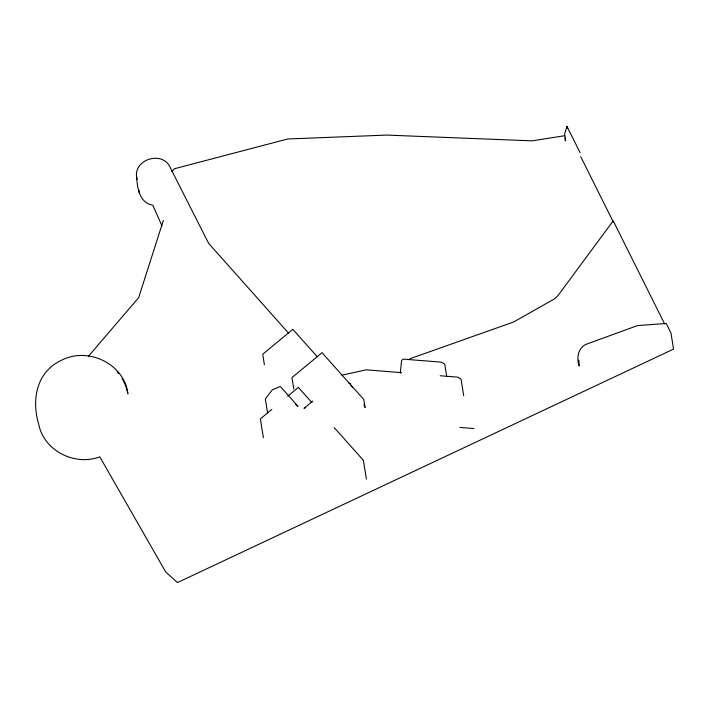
<?xml version="1.0" encoding="UTF-8"?>
<svg xmlns="http://www.w3.org/2000/svg" width="709" height="709" viewBox="0 0 709 709"><rect width="100%" height="100%" fill="white"/><g stroke="black" fill="none" stroke-linecap="round" stroke-linejoin="round"><path stroke-width="1.06" d="M137.103 179.342C131.413 159.552 163.3 149.36 170.639 168.352L208.659 243.4L288.652 333.23M578.916 360.119L579.138 365.968C576.213 357.744 578.216 346.852 587.442 343.83L637.515 325.573L666.23 323.472L670.962 332.955L673.55 349.103L177.489 582.568L165.702 571.933L99.783 456.835C75.048 466.265 44.064 450.968 38.773 424.496C31.302 399.672 36.398 371.72 61.922 360.048C88.031 346.736 124.447 363.744 127.904 393.761L125.768 385.838L122.152 378.455M400.301 373.226L401.542 360.713L403.004 359.1L441.547 362.184L444.747 364.169L446.741 376.621M163.354 220.446L138.645 297.683L88.448 356.246M580.068 152.612L567.005 126.432L564.701 133.664L565.374 140.843L565.348 137.697M171.906 171.658L174.396 168.751L287.73 138.973L386.822 135.082L532.184 140.852L564.586 135.72M271.866 409.35L260.363 418.877L263.385 437.719M287.686 396.242L298.365 387.398L311.889 402.57M312.811 401.037L303.948 408.375L305.827 407.533M409.855 358.754L513.546 322.028L554.793 298.711L558.072 295.485L613.196 220.827L664.617 323.898M341.756 375.238L366.207 369.823L401.648 372.659M350.725 383.986L348.474 382.833M440.2 375.743L457.854 377.153L461.054 379.138L463.713 395.737M459.857 427.412L474.011 428.546M295.618 404.298L298.002 406.301L280.33 386.485L272.371 389.764L265.334 398.901L267.585 412.922M317.384 356.866L292.826 329.313L262.72 354.261L264.404 364.754M334.187 427.589L363.389 460.345L366.402 479.187M117.189 371.835L118.43 373.492M351.035 385.439L352.258 387.132M580.715 156.654L613.409 222.174M162.007 225.985L152.825 205.211C139.301 203.093 137.112 187.273 136.607 176.204M363.903 404.6L365.091 407.578L363.797 399.504L322.046 352.674L291.94 377.613L293.783 389.099M567.005 126.432L567.324 128.453M138.769 189.657L139.256 192.804"/></g></svg>
